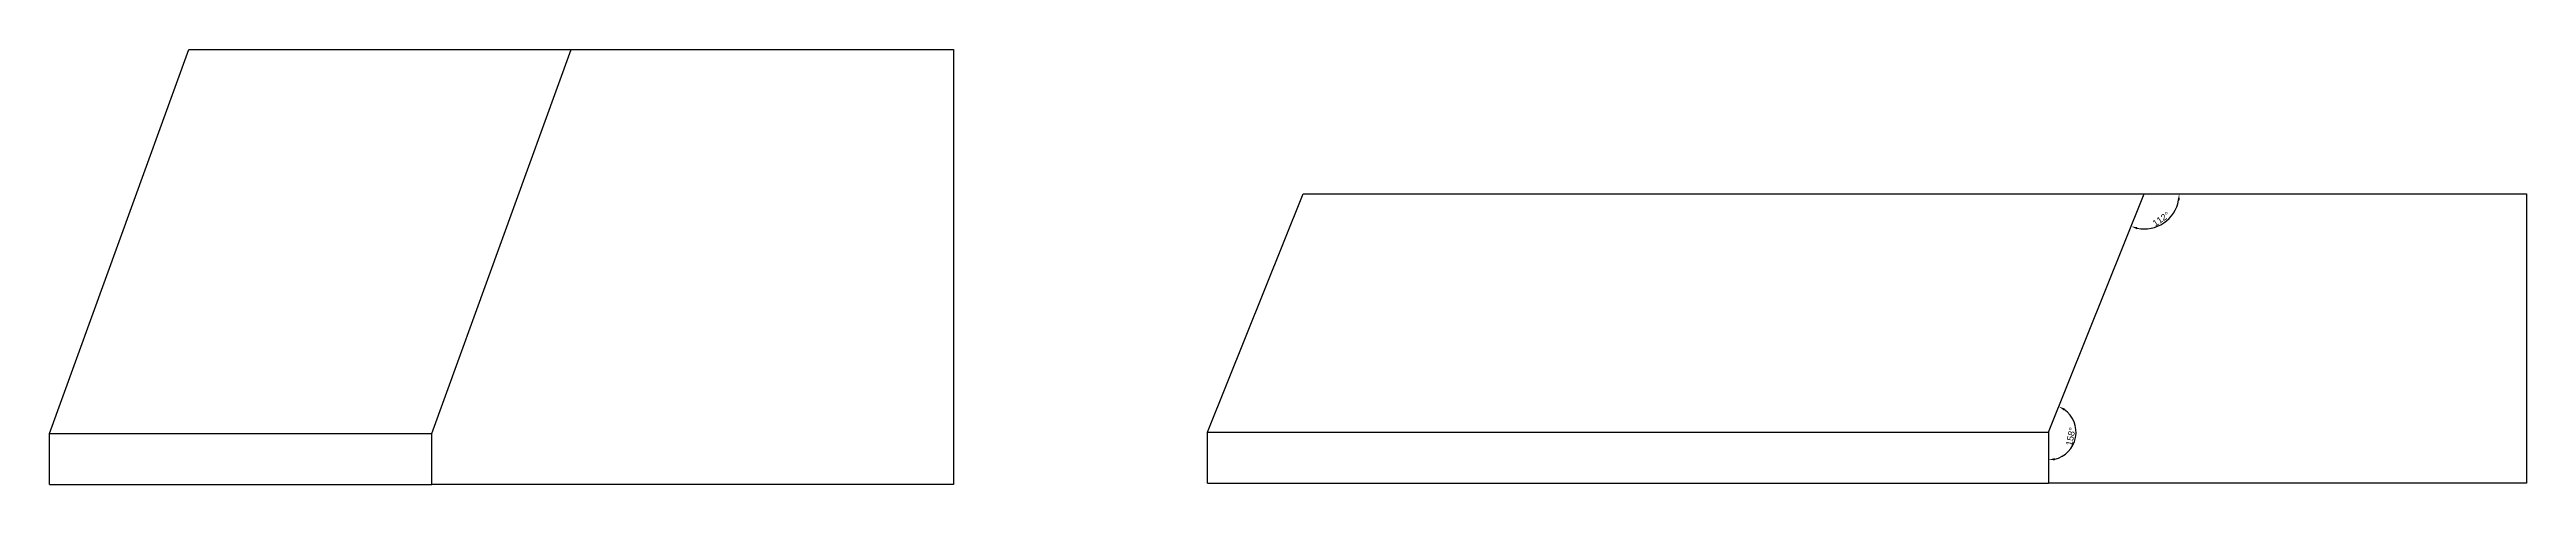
# Model space of a CAD drawing. Header units: millimetres. Extents: x 471 to 1443, y 496 to 666.
import ezdxf

# ---------------------------------------------------------------- set-up
doc = ezdxf.new("R2010")
doc.units = ezdxf.units.MM
doc.styles.get("Standard").update_dxf_attribs({"font": 'arial.ttf'})
doc.dimstyles.new('ISO-25', dxfattribs={"dimtxt": 2.5, "dimasz": 2.5, "dimexe": 1.25, "dimexo": 0.625, "dimtad": 1, "dimtxsty": 'Standard', "dimcen": 2.5, "dimadec": 0, "dimazin": 0, "dimtfac": 1, "dimtmove": 0, "dimatfit": 3, "dimfxl": 1, "dimarcsym": 0})

# ---------------------------------------------------------------- blocks, each defined once
blk = doc.blocks.new('*D1')
at = {"color": 0, "lineweight": -2}
blk.add_arc((1293.18, 609.79), 13.74, 258.49175, 349.56112, dxfattribs=at)
at = {"color": 0}
for points in [[(1307.11, 607.26), (1306.28, 607.34), (1306.92, 609.79)], [(1290.56, 596.73), (1290.32, 595.93), (1288.05, 597.05)]]:
    blk.add_solid(points, dxfattribs=at)
at = {"layer": 'Defpoints', "color": 0}
for p in [(1293.18, 609.79), (1293.18, 609.79), (1443.18, 609.79), (1304.87, 602.56), (1255.56, 516.42)]:
    blk.add_point(p, dxfattribs=at)
at = {"color": 0, "insert": (1299.82, 599.96), "char_height": 2.5, "attachment_point": 5, "rotation": 34.02643}
blk.add_mtext('112%%d', dxfattribs=at)
blk = doc.blocks.new('*D2')
at = {"color": 0, "lineweight": -2}
blk.add_arc((1255.56, 516.42), 10.87, 283.21175, 54.84112, dxfattribs=at)
at = {"color": 0}
for points in [[(1262.02, 525.67), (1261.62, 524.94), (1259.62, 526.5)], [(1258, 506.26), (1258.09, 505.43), (1255.56, 505.56)]]:
    blk.add_solid(points, dxfattribs=at)
at = {"layer": 'Defpoints', "color": 0}
for p in [(1293.18, 609.79), (1255.56, 516.42), (1255.56, 516.42), (1265.74, 520.23), (1255.56, 496.42)]:
    blk.add_point(p, dxfattribs=at)
at = {"color": 0, "insert": (1264.36, 514.72), "char_height": 2.5, "attachment_point": 5, "rotation": 79.02643}
blk.add_mtext('158%%d', dxfattribs=at)

msp = doc.modelspace()

# ---------------------------------------------------------------- linework, layer by layer
for p, q in [((471.195, 515.975), (525.918, 666.326)), ((525.918, 666.326), (675.918, 666.326)), ((621.195, 515.975), (675.918, 666.326)), ((675.918, 666.326), (825.918, 666.326)), ((825.918, 666.326), (825.918, 495.975)), ((925.561, 516.425), (963.183, 609.791)), ((963.183, 609.791), (1293.183, 609.791)), ((1255.561, 516.425), (1293.183, 609.791)), ((1293.183, 609.791), (1443.183, 609.791)), ((1443.183, 609.791), (1443.183, 496.425)), ((471.195, 495.975), (471.195, 515.975)), ((471.195, 515.975), (621.195, 515.975)), ((621.195, 495.975), (621.195, 515.975)), ((925.561, 496.425), (925.561, 516.425)), ((925.561, 516.425), (1255.561, 516.425)), ((1255.561, 516.425), (1255.561, 496.425)), ((471.195, 495.975), (621.195, 495.975)), ((825.918, 495.975), (621.195, 495.975)), ((925.561, 496.425), (1255.561, 496.425)), ((1443.183, 496.425), (1255.561, 496.425))]:
    msp.add_line(p, q)

# ---------------------------------------------------------------- dimensions: what is measured, and where the dimension line sits
for base, line1, line2, picture, middle in [((1443.183, 609.791), ((1255.561, 516.425), (1293.183, 609.791)), ((1293.183, 609.791), (1304.87, 602.564)), '*D1', (1299.82, 599.961)), ((1293.183, 609.791), ((1255.561, 516.425), (1255.561, 496.425)), ((1255.561, 516.425), (1265.741, 520.226)), '*D2', (1264.362, 514.718))]:
    dim = msp.add_angular_dim_2l(base=base, line1=line1, line2=line2, dimstyle='ISO-25')
    dim.commit()
    dim.dimension.update_dxf_attribs({"geometry": picture, "text_midpoint": middle})

doc.saveas('drawing.dxf')
